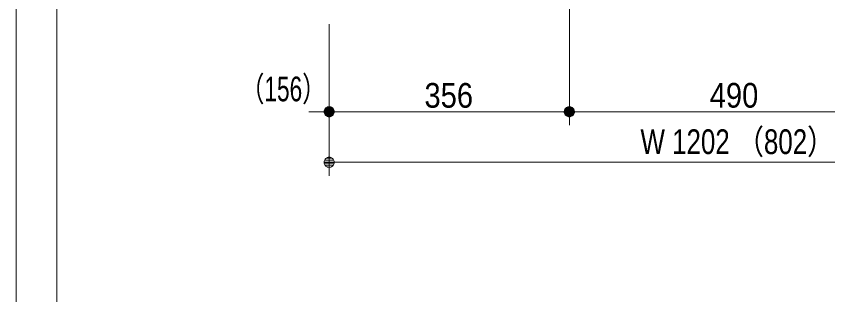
# Model space of a CAD drawing. Units: millimetres, scale not verified. Extents: x -6062 to 6062, y -3045 to 3045.
# Drawn here: x -5788 to -4584, y -792 to -378 of the extents above; entities that cross this region are included whole.
import ezdxf
from ezdxf.enums import TextEntityAlignment as Align

# ---------------------------------------------------------------- set-up
doc = ezdxf.new("R2010")
doc.units = ezdxf.units.MM
doc.header["$LTSCALE"] = 20
for name, color, linetype, lineweight in [('0-0_1図面枠', 7, 'Continuous', 9), ('0-2_2寸法-2', 7, 'Continuous', 9), ('0-3_0', 7, 'Continuous', 9), ('0-4_2寸法-1', 7, 'Continuous', 9)]:
    doc.layers.add(name, color=color, linetype=linetype, lineweight=lineweight)
doc.styles.add('ＭＳ Ｐゴシック', font='')
doc.styles.get('ＭＳ Ｐゴシック').set_extended_font_data('MS PGothic')

# ---------------------------------------------------------------- blocks, each defined once
blk = doc.blocks.new('グループ-2')
at = {"layer": '0-0_1図面枠'}
blk.add_lwpolyline([(-80000, 55400), (80000, 55400), (80000, -55400), (-80000, -55400)], close=True, dxfattribs=at)
blk = doc.blocks.new('図面枠')
at = {"layer": '0-0_1図面枠'}
blk.add_blockref('グループ-2', (0, 0), dxfattribs=at)
blk = doc.blocks.new('グループ-4')
at = {"layer": '0-0_1図面枠'}
blk.add_line((-78800, 41000), (-78800, -48600), dxfattribs=at)
blk = doc.blocks.new('_Dot')
at = {"layer": '0-3_0'}
for p, q in [((-10, 0), (-20, 0)), ((9.78, 2), (-9.78, 2)), ((7.99, 6), (-7.99, 6)), ((9.16, -3.98), (-9.16, -3.98)), ((6, -7.98), (-6, -7.98))]:
    blk.add_line(p, q, dxfattribs=at)
for points in [[(10, 0), (9.92, 1.25), (9.69, 2.49), (9.3, 3.68), (8.76, 4.82), (8.09, 5.88), (7.29, 6.85), (6.37, 7.71), (5.36, 8.44), (4.26, 9.05), (3.09, 9.51), (1.87, 9.82), (0.63, 9.98), (-0.63, 9.98), (-1.87, 9.82), (-3.09, 9.51), (-4.26, 9.05), (-5.36, 8.44), (-6.37, 7.71), (-7.29, 6.85), (-8.09, 5.88), (-8.76, 4.82), (-9.3, 3.68), (-9.69, 2.49), (-9.92, 1.25), (-10, 0), (0, 0)], [(-10, 0), (-9.92, -1.25), (-9.69, -2.49), (-9.3, -3.68), (-8.76, -4.82), (-8.09, -5.88), (-7.29, -6.85), (-6.37, -7.71), (-5.36, -8.44), (-4.26, -9.05), (-3.09, -9.51), (-1.87, -9.82), (-0.63, -9.98), (0.63, -9.98), (1.87, -9.82), (3.09, -9.51), (4.26, -9.05), (5.36, -8.44), (6.37, -7.71), (7.29, -6.85), (8.09, -5.88), (8.76, -4.82), (9.3, -3.68), (9.69, -2.49), (9.92, -1.25), (10, 0), (0, 0)]]:
    blk.add_lwpolyline(points, close=True, dxfattribs=at)

msp = doc.modelspace()

# ---------------------------------------------------------------- linework, layer by layer
at = {"layer": '0-2_2寸法-2'}
for p, q in [((-5323.5, -390), (-5323.5, -540)), ((-4967.5, -390), (-4967.5, -540)), ((-5338.51, -520), (-5353.51, -520)), ((-4967.5, -520), (-5323.5, -520)), ((-4952.49, -520), (-4937.49, -520))]:
    msp.add_line(p, q, dxfattribs=at)
at = {"layer": '0-4_2寸法-1'}
for p, q in [((-4967.5, -320), (-4967.5, -540)), ((-5323.5, -390), (-5323.5, -540)), ((-4967.5, -390), (-4967.5, -540)), ((-4982.51, -520), (-5308.49, -520)), ((-4952.49, -520), (-4492.51, -520)), ((-5323.5, -540), (-5323.5, -615)), ((-4136.51, -595), (-5308.49, -595))]:
    msp.add_line(p, q, dxfattribs=at)

# ---------------------------------------------------------------- block references
at = {"layer": '0-0_1図面枠', "xscale": 0.05, "yscale": 0.05}
for name in ['図面枠', 'グループ-4']:
    msp.add_blockref(name, (-1787.5, 0), dxfattribs=at)
at = {"layer": '0-2_2寸法-2', "xscale": 0.7503418, "yscale": 0.7503418}
msp.add_blockref('_Dot', (-5323.5, -520), dxfattribs=at)
at = {"layer": '0-2_2寸法-2', "xscale": 0.7503418, "yscale": 0.7503418, "rotation": 180}
msp.add_blockref('_Dot', (-4967.5, -520), dxfattribs=at)
at = {"layer": '0-4_2寸法-1', "xscale": 0.7503418, "yscale": 0.7503418, "rotation": 180}
for p in [(-5323.5, -520), (-4967.5, -520), (-5323.5, -595)]:
    msp.add_blockref('_Dot', p, dxfattribs=at)
at = {"layer": '0-4_2寸法-1', "xscale": 0.7503418, "yscale": 0.7503418}
msp.add_blockref('_Dot', (-4967.5, -520), dxfattribs=at)

# ---------------------------------------------------------------- texts
at = {"layer": '0-2_2寸法-2', "style": 'ＭＳ Ｐゴシック', "width": 0.7}
msp.add_text('（156）', height=36.66, dxfattribs=at).set_placement((-5454.57, -515.51), align=Align.BOTTOM_LEFT)
at = {"layer": '0-4_2寸法-1', "style": 'ＭＳ Ｐゴシック'}
for s, height, width, p in [('356', 36.66, 0.9, (-5182.29, -525.06)), ('490', 36.66, 0.9, (-4759.39, -524.96)), ('W 1202 （802）', 36.69, 0.8, (-4862.07, -593.81))]:
    msp.add_text(s, height=height, dxfattribs=dict(at, width=width)).set_placement(p, align=Align.BOTTOM_LEFT)

doc.saveas('drawing.dxf')
